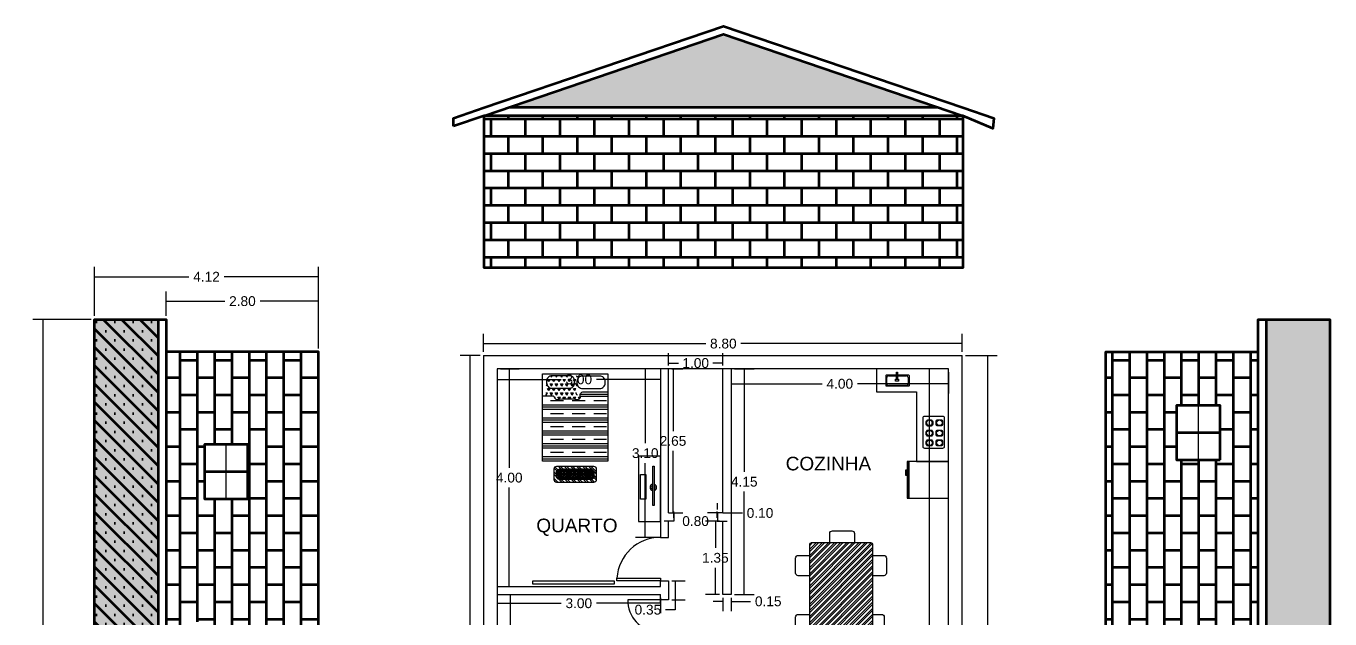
# Model space of a CAD drawing. Header units: millimetres. Extents: x 5657 to 5741, y 5342 to 8066.
# Drawn here: x 5656.6 to 5680.58, y 5355.92 to 5366.82 of the extents above; entities that cross this region are included whole.
import ezdxf

# ---------------------------------------------------------------- set-up
doc = ezdxf.new("R2010")
doc.units = ezdxf.units.MM
for name, color, linetype, plot in [('APPLIENCES', 7, 'Continuous', False), ('DOORS AND WINDOWS', 7, 'Continuous', False), ('haches', 7, 'Continuous', False), ('Vistas', 7, 'Continuous', False), ('Vistas_cotas', 7, 'Continuous', False)]:
    doc.layers.add(name, color=color, linetype=linetype, plot=plot)
doc.layers.add('COTAS', color=7, linetype='Continuous')
doc.styles.get("Standard").update_dxf_attribs({"font": 'arial.ttf'})
doc.dimstyles.new('COTAS', dxfattribs={"dimtxt": 0.18, "dimasz": 0.18, "dimexe": 0.18, "dimexo": 0.0625, "dimgap": 0.09, "dimtad": 0, "dimtih": 1, "dimtoh": 1, "dimzin": 0, "dimdsep": 46, "dimtxsty": 'Standard', "dimblk": 'NONE', "dimcen": 0.09, "dimclrt": 1, "dimadec": 0, "dimazin": 0, "dimtfac": 1, "dimtofl": 0, "dimtmove": 0, "dimatfit": 3, "dimfxl": 1, "dimtolj": 1, "dimtzin": 0, "dimarcsym": 0})

# ---------------------------------------------------------------- blocks, each defined once
blk = doc.blocks.new('*D54')
at = {"layer": 'COTAS', "color": 0, "lineweight": -2, "transparency": 16777216}
for p, q in [((5665.016, 5360.829), (5665.016, 5361.162)), ((5673.816, 5360.829), (5673.816, 5361.162)), ((5665.016, 5360.982), (5669.1, 5360.982)), ((5673.816, 5360.982), (5669.747, 5360.982))]:
    blk.add_line(p, q, dxfattribs=at)
at = {"layer": 'Defpoints', "color": 0, "lineweight": 200, "transparency": 16777216}
for p in [(5673.816, 5360.982), (5665.016, 5360.766), (5673.816, 5360.766)]:
    blk.add_point(p, dxfattribs=at)
at = {"layer": 'COTAS', "color": 1, "transparency": 16777216, "insert": (5669.424, 5360.982), "char_height": 0.18, "attachment_point": 5}
blk.add_mtext('\\A1;8.80', dxfattribs=at)
blk = doc.blocks.new('_None')
blk = doc.blocks.new('*D55')
at = {"layer": 'COTAS', "color": 0, "lineweight": -2, "transparency": 16777216}
for p, q in [((5664.953, 5360.766), (5664.582, 5360.766)), ((5664.762, 5360.766), (5664.762, 5355.043)), ((5664.762, 5348.966), (5664.762, 5354.68)), ((5664.953, 5348.966), (5664.582, 5348.966))]:
    blk.add_line(p, q, dxfattribs=at)
at = {"layer": 'Defpoints', "color": 0, "lineweight": 200, "transparency": 16777216}
for p in [(5665.016, 5360.766), (5664.762, 5348.966), (5665.016, 5348.966)]:
    blk.add_point(p, dxfattribs=at)
at = {"layer": 'COTAS', "color": 1, "transparency": 16777216, "insert": (5664.762, 5354.861), "char_height": 0.18, "attachment_point": 5}
blk.add_mtext('\\A1;11.80', dxfattribs=at)
blk = doc.blocks.new('*D58')
at = {"layer": 'COTAS', "color": 0, "lineweight": -2, "transparency": 16777216}
for p, q in [((5673.503, 5360.516), (5673.028, 5360.516)), ((5673.208, 5360.516), (5673.208, 5355.648)), ((5673.208, 5350.416), (5673.208, 5355.284)), ((5673.503, 5350.416), (5673.028, 5350.416))]:
    blk.add_line(p, q, dxfattribs=at)
at = {"layer": 'Defpoints', "color": 0, "lineweight": 200, "transparency": 16777216}
for p in [(5673.566, 5360.516), (5673.208, 5350.416), (5673.566, 5350.416)]:
    blk.add_point(p, dxfattribs=at)
at = {"layer": 'COTAS', "color": 1, "transparency": 16777216, "insert": (5673.208, 5355.466), "char_height": 0.18, "attachment_point": 5}
blk.add_mtext('\\A1;10.10', dxfattribs=at)
blk = doc.blocks.new('*D59')
at = {"layer": 'COTAS', "color": 0, "lineweight": -2, "transparency": 16777216}
for p, q in [((5669.566, 5360.454), (5669.566, 5360.063)), ((5673.566, 5360.454), (5673.566, 5360.063)), ((5669.566, 5360.243), (5671.239, 5360.243)), ((5673.566, 5360.243), (5671.893, 5360.243))]:
    blk.add_line(p, q, dxfattribs=at)
at = {"layer": 'Defpoints', "color": 0, "lineweight": 200, "transparency": 16777216}
for p in [(5669.566, 5360.516), (5673.566, 5360.516), (5673.566, 5360.243)]:
    blk.add_point(p, dxfattribs=at)
at = {"layer": 'COTAS', "color": 1, "transparency": 16777216, "insert": (5671.566, 5360.243), "char_height": 0.18, "attachment_point": 5}
blk.add_mtext('\\A1;4.00', dxfattribs=at)
blk = doc.blocks.new('*D60')
at = {"layer": 'COTAS', "color": 0, "lineweight": -2, "transparency": 16777216}
for p, q in [((5673.878, 5360.766), (5674.463, 5360.766)), ((5674.283, 5360.766), (5674.283, 5354.968)), ((5674.283, 5348.966), (5674.283, 5354.605)), ((5673.878, 5348.966), (5674.463, 5348.966))]:
    blk.add_line(p, q, dxfattribs=at)
at = {"layer": 'Defpoints', "color": 0, "lineweight": 200, "transparency": 16777216}
for p in [(5673.816, 5360.766), (5673.816, 5348.966), (5674.283, 5348.966)]:
    blk.add_point(p, dxfattribs=at)
at = {"layer": 'COTAS', "color": 1, "transparency": 16777216, "insert": (5674.283, 5354.786), "char_height": 0.18, "attachment_point": 5}
blk.add_mtext('\\A1;11.80', dxfattribs=at)
blk = doc.blocks.new('*D61')
at = {"layer": 'COTAS', "color": 0, "lineweight": -2, "transparency": 16777216}
for p, q in [((5665.266, 5360.454), (5665.266, 5360.144)), ((5668.266, 5360.454), (5668.266, 5360.144)), ((5665.266, 5360.324), (5666.443, 5360.324)), ((5668.266, 5360.324), (5667.089, 5360.324))]:
    blk.add_line(p, q, dxfattribs=at)
at = {"layer": 'Defpoints', "color": 0, "lineweight": 200, "transparency": 16777216}
for p in [(5665.266, 5360.516), (5668.266, 5360.516), (5668.266, 5360.324)]:
    blk.add_point(p, dxfattribs=at)
at = {"layer": 'COTAS', "color": 1, "transparency": 16777216, "insert": (5666.766, 5360.324), "char_height": 0.18, "attachment_point": 5}
blk.add_mtext('\\A1;3.00', dxfattribs=at)
blk = doc.blocks.new('*D62')
at = {"layer": 'COTAS', "color": 0, "lineweight": -2, "transparency": 16777216}
for p, q in [((5665.328, 5360.516), (5665.667, 5360.516)), ((5665.487, 5360.516), (5665.487, 5358.698)), ((5665.487, 5356.516), (5665.487, 5358.334)), ((5665.328, 5356.516), (5665.667, 5356.516))]:
    blk.add_line(p, q, dxfattribs=at)
at = {"layer": 'Defpoints', "color": 0, "lineweight": 200, "transparency": 16777216}
for p in [(5665.266, 5360.516), (5665.266, 5356.516), (5665.487, 5356.516)]:
    blk.add_point(p, dxfattribs=at)
at = {"layer": 'COTAS', "color": 1, "transparency": 16777216, "insert": (5665.487, 5358.516), "char_height": 0.18, "attachment_point": 5}
blk.add_mtext('\\A1;4.00', dxfattribs=at)
blk = doc.blocks.new('*D63')
at = {"layer": 'COTAS', "color": 0, "lineweight": -2, "transparency": 16777216}
for p, q in [((5665.328, 5356.366), (5665.685, 5356.366)), ((5665.505, 5356.366), (5665.505, 5355.798)), ((5665.505, 5354.866), (5665.505, 5355.434)), ((5665.328, 5354.866), (5665.685, 5354.866))]:
    blk.add_line(p, q, dxfattribs=at)
at = {"layer": 'Defpoints', "color": 0, "lineweight": 200, "transparency": 16777216}
for p in [(5665.266, 5356.366), (5665.266, 5354.866), (5665.505, 5354.866)]:
    blk.add_point(p, dxfattribs=at)
at = {"layer": 'COTAS', "color": 1, "transparency": 16777216, "insert": (5665.505, 5355.616), "char_height": 0.18, "attachment_point": 5}
blk.add_mtext('\\A1;1.50', dxfattribs=at)
blk = doc.blocks.new('*D68')
at = {"layer": 'COTAS', "color": 0, "lineweight": -2, "transparency": 16777216}
for p, q in [((5665.266, 5356.304), (5665.266, 5356.025)), ((5668.266, 5356.304), (5668.266, 5356.025)), ((5665.266, 5356.205), (5666.443, 5356.205)), ((5668.266, 5356.205), (5667.089, 5356.205))]:
    blk.add_line(p, q, dxfattribs=at)
at = {"layer": 'Defpoints', "color": 0, "lineweight": 200, "transparency": 16777216}
for p in [(5665.266, 5356.366), (5668.266, 5356.366), (5668.266, 5356.205)]:
    blk.add_point(p, dxfattribs=at)
at = {"layer": 'COTAS', "color": 1, "transparency": 16777216, "insert": (5666.766, 5356.205), "char_height": 0.18, "attachment_point": 5}
blk.add_mtext('\\A1;3.00', dxfattribs=at)
blk = doc.blocks.new('*D71')
at = {"layer": 'COTAS', "color": 0, "lineweight": -2, "transparency": 16777216}
for p, q in [((5668.416, 5360.579), (5668.416, 5360.804)), ((5668.416, 5360.624), (5668.601, 5360.624)), ((5669.416, 5360.624), (5669.231, 5360.624)), ((5669.416, 5360.579), (5669.416, 5360.804))]:
    blk.add_line(p, q, dxfattribs=at)
at = {"layer": 'Defpoints', "color": 0, "lineweight": 200, "transparency": 16777216}
for p in [(5669.416, 5360.624), (5668.416, 5360.516), (5669.416, 5360.516)]:
    blk.add_point(p, dxfattribs=at)
at = {"layer": 'COTAS', "color": 1, "transparency": 16777216, "insert": (5668.916, 5360.624), "char_height": 0.18, "attachment_point": 5}
blk.add_mtext('\\A1;1.00', dxfattribs=at)
blk = doc.blocks.new('*D72')
at = {"layer": 'COTAS', "color": 0, "lineweight": -2, "transparency": 16777216}
for p, q in [((5669.628, 5360.516), (5669.989, 5360.516)), ((5669.809, 5360.516), (5669.809, 5358.623)), ((5669.809, 5356.366), (5669.809, 5358.259)), ((5669.628, 5356.366), (5669.989, 5356.366))]:
    blk.add_line(p, q, dxfattribs=at)
at = {"layer": 'Defpoints', "color": 0, "lineweight": 200, "transparency": 16777216}
for p in [(5669.566, 5360.516), (5669.566, 5356.366), (5669.809, 5356.366)]:
    blk.add_point(p, dxfattribs=at)
at = {"layer": 'COTAS', "color": 1, "transparency": 16777216, "insert": (5669.809, 5358.441), "char_height": 0.18, "attachment_point": 5}
blk.add_mtext('\\A1;4.15', dxfattribs=at)
blk = doc.blocks.new('*D73')
at = {"layer": 'COTAS', "color": 0, "lineweight": -2, "transparency": 16777216}
for p, q in [((5668.478, 5360.516), (5668.679, 5360.516)), ((5668.499, 5360.516), (5668.499, 5359.373)), ((5668.499, 5357.866), (5668.499, 5359.009)), ((5668.478, 5357.866), (5668.679, 5357.866))]:
    blk.add_line(p, q, dxfattribs=at)
at = {"layer": 'Defpoints', "color": 0, "lineweight": 200, "transparency": 16777216}
for p in [(5668.416, 5360.516), (5668.416, 5357.866), (5668.499, 5357.866)]:
    blk.add_point(p, dxfattribs=at)
at = {"layer": 'COTAS', "color": 1, "transparency": 16777216, "insert": (5668.499, 5359.191), "char_height": 0.18, "attachment_point": 5}
blk.add_mtext('\\A1;2.65', dxfattribs=at)
blk = doc.blocks.new('*D74')
at = {"layer": 'COTAS', "color": 0, "lineweight": -2, "transparency": 16777216}
for p, q in [((5668.203, 5360.516), (5667.808, 5360.516)), ((5667.988, 5360.516), (5667.988, 5359.148)), ((5667.988, 5357.416), (5667.988, 5358.784)), ((5668.203, 5357.416), (5667.808, 5357.416))]:
    blk.add_line(p, q, dxfattribs=at)
at = {"layer": 'Defpoints', "color": 0, "lineweight": 200, "transparency": 16777216}
for p in [(5668.266, 5360.516), (5667.988, 5357.416), (5668.266, 5357.416)]:
    blk.add_point(p, dxfattribs=at)
at = {"layer": 'COTAS', "color": 1, "transparency": 16777216, "insert": (5667.988, 5358.966), "char_height": 0.18, "attachment_point": 5}
blk.add_mtext('\\A1;3.10', dxfattribs=at)
blk = doc.blocks.new('*D75')
at = {"layer": 'COTAS', "color": 0, "lineweight": -2, "transparency": 16777216}
for p, q in [((5669.353, 5357.716), (5669.098, 5357.716)), ((5669.278, 5357.716), (5669.278, 5357.223)), ((5669.278, 5356.366), (5669.278, 5356.859)), ((5669.353, 5356.366), (5669.098, 5356.366))]:
    blk.add_line(p, q, dxfattribs=at)
at = {"layer": 'Defpoints', "color": 0, "lineweight": 200, "transparency": 16777216}
for p in [(5669.416, 5357.716), (5669.278, 5356.366), (5669.416, 5356.366)]:
    blk.add_point(p, dxfattribs=at)
at = {"layer": 'COTAS', "color": 1, "transparency": 16777216, "insert": (5669.278, 5357.041), "char_height": 0.18, "attachment_point": 5}
blk.add_mtext('\\A1;1.35', dxfattribs=at)
blk = doc.blocks.new('*D76')
at = {"layer": 'COTAS', "color": 0, "lineweight": -2, "transparency": 16777216}
for p, q in [((5669.416, 5356.304), (5669.416, 5356.06)), ((5669.566, 5356.304), (5669.566, 5356.06)), ((5669.416, 5356.24), (5669.236, 5356.24)), ((5669.566, 5356.24), (5669.926, 5356.24))]:
    blk.add_line(p, q, dxfattribs=at)
at = {"layer": 'Defpoints', "color": 0, "lineweight": 200, "transparency": 16777216}
for p in [(5669.416, 5356.366), (5669.566, 5356.366), (5669.566, 5356.24)]:
    blk.add_point(p, dxfattribs=at)
at = {"layer": 'COTAS', "color": 1, "transparency": 16777216, "insert": (5670.25, 5356.24), "char_height": 0.18, "attachment_point": 5}
blk.add_mtext('\\A1;0.15', dxfattribs=at)
blk = doc.blocks.new('*D81')
at = {"layer": 'COTAS', "color": 0, "lineweight": -2, "transparency": 16777216}
for p, q in [((5669.316, 5357.929), (5669.316, 5358.046)), ((5669.416, 5357.929), (5669.416, 5358.046)), ((5669.316, 5357.866), (5669.136, 5357.866)), ((5669.416, 5357.866), (5669.776, 5357.866))]:
    blk.add_line(p, q, dxfattribs=at)
at = {"layer": 'Defpoints', "color": 0, "lineweight": 200, "transparency": 16777216}
for p in [(5669.316, 5357.866), (5669.416, 5357.866), (5669.416, 5357.866)]:
    blk.add_point(p, dxfattribs=at)
at = {"layer": 'COTAS', "color": 1, "transparency": 16777216, "insert": (5670.099, 5357.866), "char_height": 0.18, "attachment_point": 5}
blk.add_mtext('\\A1;0.10', dxfattribs=at)
blk = doc.blocks.new('*D82')
at = {"layer": 'COTAS', "color": 0, "lineweight": -2, "transparency": 16777216}
for p, q in [((5668.478, 5356.616), (5668.721, 5356.616)), ((5668.541, 5356.616), (5668.541, 5356.266)), ((5668.541, 5356.086), (5668.361, 5356.086)), ((5668.478, 5356.266), (5668.721, 5356.266)), ((5668.541, 5356.266), (5668.541, 5356.086))]:
    blk.add_line(p, q, dxfattribs=at)
at = {"layer": 'Defpoints', "color": 0, "lineweight": 200, "transparency": 16777216}
for p in [(5668.416, 5356.616), (5668.416, 5356.266), (5668.541, 5356.266)]:
    blk.add_point(p, dxfattribs=at)
at = {"layer": 'COTAS', "color": 1, "transparency": 16777216, "insert": (5668.037, 5356.086), "char_height": 0.18, "attachment_point": 5}
blk.add_mtext('\\A1;0.35', dxfattribs=at)
blk = doc.blocks.new('*D88')
at = {"layer": 'COTAS', "color": 0, "lineweight": -2, "transparency": 16777216}
for p, q in [((5668.516, 5357.716), (5668.336, 5357.716)), ((5668.516, 5357.779), (5668.516, 5357.896)), ((5669.313, 5357.779), (5669.313, 5357.896)), ((5669.313, 5357.716), (5669.493, 5357.716))]:
    blk.add_line(p, q, dxfattribs=at)
at = {"layer": 'Defpoints', "color": 0, "lineweight": 200, "transparency": 16777216}
for p in [(5668.516, 5357.716), (5669.313, 5357.716), (5669.313, 5357.716)]:
    blk.add_point(p, dxfattribs=at)
at = {"layer": 'COTAS', "color": 1, "transparency": 16777216, "insert": (5668.914, 5357.716), "char_height": 0.18, "attachment_point": 5}
blk.add_mtext('\\A1;0.80', dxfattribs=at)
blk = doc.blocks.new('small_DOOR')
at = {"layer": 'DOORS AND WINDOWS'}
blk.add_lwpolyline([(0.8, -0.05), (0, -0.05), (0, 0), (0.8, 0)], close=True, dxfattribs=at)
blk.add_arc((0.8, -0.05), 0.8, 90, 176.4167, dxfattribs=at)
blk = doc.blocks.new('bathr_DOOR')
at = {"layer": 'DOORS AND WINDOWS'}
blk.add_lwpolyline([(0, 0), (-0.6, 0), (-0.6, -0.05), (0, -0.05)], close=True, dxfattribs=at)
blk.add_arc((0, 0.002), 0.602, 184.9791, 270, dxfattribs=at)
blk = doc.blocks.new('king_BED')
at = {"layer": 'APPLIENCES'}
h = blk.add_hatch(dxfattribs=at)
h.set_pattern_fill('CLAY', color=256, scale=0.05)
h.set_pattern_definition([(0, (-1925.1788, -1745.6346), (0, 0.238125), []), (0, (-1925.1788, -1745.59492), (0, 0.238125), []), (0, (-1925.1788, -1745.55523), (0, 0.238125), []), (0, (-1925.1788, -1745.47586), (0, 0.238125), [0.238125, -0.15875])])
h.paths.add_polyline_path([(1.199, -0.333), (0.743, -0.333, 0.414214), (0.693, -0.383), (0.693, -0.422, -0.414214), (0.643, -0.472, 0.065451), (0.263, -0.472, -0.324715), (0.213, -0.421, 0.372904), (0.203, -0.413), (0, -0.413), (0, -1.604), (1.199, -1.604)])
blk.add_lwpolyline([(0, 0), (1.199, 0), (1.199, -1.604), (0, -1.604)], close=True, dxfattribs=at)
for points in [[(0.59, -0.136, 0.414214), (0.49, -0.036), (0.171, -0.036, 0.414214), (0.071, -0.136), (0.071, -0.165, 0.414214), (0.171, -0.265), (0.49, -0.265, 0.414214), (0.59, -0.165)], [(0.733, -0.27), (1.052, -0.27, 0.414214), (1.152, -0.17), (1.152, -0.14, 0.414214), (1.052, -0.04), (0.733, -0.04, 0.414214), (0.633, -0.14), (0.633, -0.17, 0.414214)]]:
    blk.add_lwpolyline(points, format="xyb", close=True, dxfattribs=at)
for points in [[(0.213, -0.421, 0.373029), (0.203, -0.413), (0, -0.413)], [(0.213, -0.421, 0.324694), (0.263, -0.472, -0.065451), (0.643, -0.472, 0.414214), (0.693, -0.422), (0.693, -0.383, -0.414214), (0.743, -0.333), (1.199, -0.333)]]:
    blk.add_lwpolyline(points, format="xyb", dxfattribs=at)
blk = doc.blocks.new('fridge')
at = {"layer": 'APPLIENCES'}
for points in [[(-0.028, 0.423), (0, 0.423), (0, 0.52), (-0.028, 0.52)], [(0.034, 0.677), (0, 0.677), (0, 0), (0.034, 0)], [(0.763, 0.677), (0.034, 0.677), (0.034, 0), (0.763, 0)], [(0.034, 0.677), (0.034, 0.677), (0.034, 0), (0.034, 0)]]:
    blk.add_lwpolyline(points, close=True, dxfattribs=at)
blk = doc.blocks.new('sink')
blk.add_lwpolyline([(0.197, 0.197), (0.394, 0.197, -0.414214), (0.409, 0.182), (0.409, 0.004, -0.414214), (0.394, -0.011), (0.001, -0.011, -0.414214), (-0.014, 0.004), (-0.014, 0.182, -0.414214), (0.001, 0.197), (0.179, 0.197)], format="xyb")
blk.add_lwpolyline([(0.162, 0.117), (0.215, 0.117), (0.215, 0.085), (0.162, 0.085)], close=True)
at = {"layer": 'APPLIENCES'}
for p, q in [((0.179, 0.251), (0.197, 0.251)), ((0.179, 0.117), (0.179, 0.251)), ((0.197, 0.251), (0.197, 0.117)), ((0, 0.03), (0, 0.152)), ((0.03, 0.182), (0.179, 0.182)), ((0.36, 0), (0.03, 0)), ((0.197, 0.117), (0.179, 0.117)), ((0.197, 0.182), (0.36, 0.182)), ((0.39, 0.152), (0.39, 0.03))]:
    blk.add_line(p, q, dxfattribs=at)
for centre, start, end in [((0.03, 0.152), 90, 180), ((0.03, 0.03), 180, 270), ((0.36, 0.152), 0, 90), ((0.36, 0.03), 270, 0)]:
    blk.add_arc(centre, 0.03, start, end, dxfattribs=at)
blk = doc.blocks.new('room_desk')
at = {"layer": 'APPLIENCES'}
for points in [[(0, 0), (0, 0.8), (-2.4, 0.8), (-2.4, 0)], [(-1.578, 0.729), (-0.678, 0.729), (-0.678, 0.529), (-1.578, 0.529)], [(-1.818, 0.274), (-0.365, 0.274), (-0.365, 0.226), (-1.818, 0.226)]]:
    blk.add_lwpolyline(points, close=True, dxfattribs=at)
for radius, start, end in [(0.12, 7.6593, 172.3407), (0.12, 195.4824, 344.5176), (0.0622, 14.9476, 165.0524), (0.0622, 211.1044, 328.8956)]:
    blk.add_arc((-1.149, 0.258), radius, start, end, dxfattribs=at)
blk = doc.blocks.new('room_chest')
h = blk.add_hatch()
h.set_pattern_fill('STEEL', color=256, scale=0.05)
h.set_pattern_definition([(45, (0, 0), (-0.112253, 0.112253), []), (45, (0, 0.07938), (-0.112253, 0.112253), [])])
h.paths.add_polyline_path([(-0.1, 1.572), (-0.474, 1.572, 0.414214), (-0.574, 1.472), (-0.574, 0.1, 0.414214), (-0.474, 0), (-0.1, 0, 0.414214), (0, 0.1), (0, 1.472, 0.414214)])
h.paths.add_polyline_path([(-0.2, 1.472, -0.414214), (-0.1, 1.372), (-0.1, 0.2, -0.414214), (-0.2, 0.1), (-0.374, 0.1, -0.414214), (-0.474, 0.2), (-0.474, 1.372, -0.414214), (-0.374, 1.472)], flags=0)
h.paths.add_polyline_path([(-0.1, 1.372, 0.414214), (-0.2, 1.472), (-0.374, 1.472, 0.414214), (-0.474, 1.372), (-0.474, 0.2, 0.414214), (-0.374, 0.1), (-0.2, 0.1, 0.414214), (-0.1, 0.2)], flags=16)
h = blk.add_hatch()
h.set_pattern_fill('BOX', color=256, scale=0.005)
h.paths.add_polyline_path([(-0.1, 1.372, 0.414214), (-0.2, 1.472), (-0.374, 1.472, 0.414214), (-0.474, 1.372), (-0.474, 0.2, 0.414214), (-0.374, 0.1), (-0.2, 0.1, 0.414214), (-0.1, 0.2)])
for points in [[(-0.1, 0, 0.414214), (0, 0.1), (0, 1.472, 0.414214), (-0.1, 1.572), (-0.474, 1.572, 0.414214), (-0.574, 1.472), (-0.574, 0.1, 0.414214), (-0.474, 0)], [(-0.374, 1.472), (-0.2, 1.472, -0.414214), (-0.1, 1.372), (-0.1, 0.2, -0.414214), (-0.2, 0.1), (-0.374, 0.1, -0.414214), (-0.474, 0.2), (-0.474, 1.372, -0.414214)]]:
    blk.add_lwpolyline(points, format="xyb", close=True)
blk = doc.blocks.new('kitchen_table')
h = blk.add_hatch()
h.set_pattern_fill('STEEL', color=256, scale=0.05)
h.set_pattern_definition([(45, (-5670.4246, -5350.04134), (-0.1122532015, 0.1122532015), []), (45, (-5670.4246, -5349.96196), (-0.1122532015, 0.1122532015), [])])
h.paths.add_polyline_path([(0.1, 3.741, 0.414214), (0, 3.841), (-2.116, 3.841, 0.414214), (-2.216, 3.741), (-2.216, 0.1, 0.414214), (-2.116, 0), (0, 0, 0.414214), (0.1, 0.1)])
blk.add_lwpolyline([(-2.116, 3.841), (0, 3.841, -0.414214), (0.1, 3.741), (0.1, 0.1, -0.414214), (0, 0), (-2.116, 0, -0.414214), (-2.216, 0.1), (-2.216, 3.741, -0.414214)], format="xyb", close=True)
for points in [[(-1.477, 3.841), (-1.477, 4.168, -0.414214), (-1.377, 4.268), (-0.668, 4.268, -0.414214), (-0.568, 4.168), (-0.568, 3.841)], [(-2.216, 2.614), (-2.635, 2.614, -0.414214), (-2.735, 2.714), (-2.735, 3.266, -0.414214), (-2.635, 3.366), (-2.216, 3.366)], [(0.1, 3.366), (0.507, 3.366, -0.414214), (0.607, 3.266), (0.607, 2.714, -0.414214), (0.507, 2.614), (0.1, 2.614)], [(-2.216, 0.441), (-2.635, 0.441, -0.414214), (-2.735, 0.541), (-2.735, 1.093, -0.414214), (-2.635, 1.193), (-2.216, 1.193)], [(0.1, 1.193), (0.43, 1.193, -0.414214), (0.53, 1.093), (0.53, 0.541, -0.414214), (0.43, 0.441), (0.1, 0.441)], [(-0.522, 0), (-0.522, -0.314, -0.414214), (-0.622, -0.414), (-1.331, -0.414, -0.414214), (-1.431, -0.314), (-1.431, 0)]]:
    blk.add_lwpolyline(points, format="xyb")
blk = doc.blocks.new('Window')
at = {"layer": 'Vistas', "lineweight": 211}
blk.add_line((-0.5, 0.8), (-0.5, 0), dxfattribs=at)
at = {"layer": 'Vistas'}
blk.add_line((-1, 0.4), (0, 0.4), dxfattribs=at)
at = {"layer": 'Vistas', "lineweight": 211}
blk.add_lwpolyline([(-1, 0), (0, 0), (0, 0.8), (-1, 0.8)], close=True, dxfattribs=at)
blk = doc.blocks.new('*D116')
at = {"layer": 'Defpoints', "color": 0, "lineweight": 200, "transparency": 16777216}
for p in [(5661.98, 5361.763), (5659.18, 5361.428), (5661.98, 5360.828)]:
    blk.add_point(p, dxfattribs=at)
at = {"layer": 'Vistas_cotas', "color": 0, "lineweight": -2, "transparency": 16777216}
for p, q in [((5659.18, 5361.491), (5659.18, 5361.943)), ((5661.98, 5360.891), (5661.98, 5361.943)), ((5659.18, 5361.763), (5660.255, 5361.763)), ((5661.98, 5361.763), (5660.905, 5361.763))]:
    blk.add_line(p, q, dxfattribs=at)
at = {"layer": 'Vistas_cotas', "color": 1, "lineweight": 200, "transparency": 16777216, "insert": (5660.58, 5361.763), "char_height": 0.18, "attachment_point": 5}
blk.add_mtext('\\A1;2.80', dxfattribs=at)
blk = doc.blocks.new('*D117')
at = {"layer": 'Defpoints', "color": 0, "lineweight": 200, "transparency": 16777216}
for p in [(5661.98, 5362.213), (5657.86, 5361.428), (5661.98, 5361.428)]:
    blk.add_point(p, dxfattribs=at)
at = {"layer": 'Vistas_cotas', "color": 0, "lineweight": -2, "transparency": 16777216}
for p, q in [((5657.86, 5361.491), (5657.86, 5362.393)), ((5661.98, 5361.491), (5661.98, 5362.393)), ((5657.86, 5362.213), (5659.593, 5362.213)), ((5661.98, 5362.213), (5660.246, 5362.213))]:
    blk.add_line(p, q, dxfattribs=at)
at = {"layer": 'Vistas_cotas', "color": 1, "lineweight": 200, "transparency": 16777216, "insert": (5659.92, 5362.213), "char_height": 0.18, "attachment_point": 5}
blk.add_mtext('\\A1;4.12', dxfattribs=at)
blk = doc.blocks.new('*D120')
at = {"layer": 'Defpoints', "color": 0, "lineweight": 200, "transparency": 16777216}
for p in [(5656.908, 5361.428), (5657.86, 5361.428), (5657.86, 5348.428)]:
    blk.add_point(p, dxfattribs=at)
at = {"layer": 'Vistas_cotas', "color": 0, "lineweight": -2, "transparency": 16777216}
for p, q in [((5657.797, 5361.428), (5656.728, 5361.428)), ((5656.908, 5361.428), (5656.908, 5355.11)), ((5656.908, 5348.428), (5656.908, 5354.746)), ((5657.797, 5348.428), (5656.728, 5348.428))]:
    blk.add_line(p, q, dxfattribs=at)
at = {"layer": 'Vistas_cotas', "color": 1, "lineweight": 200, "transparency": 16777216, "insert": (5656.908, 5354.928), "char_height": 0.18, "attachment_point": 5}
blk.add_mtext('\\A1;13.00', dxfattribs=at)

msp = doc.modelspace()

# ---------------------------------------------------------------- hatches: boundary and pattern name
at = {"layer": 'APPLIENCES'}
h = msp.add_hatch(dxfattribs=at)
h.set_pattern_fill('TRIANG', color=256, scale=0.01)
h.set_pattern_definition([(60, (2836.90798, 2680.38304), (-0.0476249999, 0.0824889197), [0.047625, -0.047625]), (120, (2836.90798, 2680.38304), (-0.0952499999, 5e-11), [0.047625, -0.047625]), (0, (2836.884165, 2680.42428), (0.047625, 0.0824889196), [0.047625, -0.047625])])
h.paths.add_polyline_path([(5666.272, 5360.39, 0.414214), (5666.172, 5360.29, 0.519125), (5666.272, 5360.161), (5666.591, 5360.161, 0.414214), (5666.691, 5360.261, 0.519125), (5666.591, 5360.39)])
h.paths.add_polyline_path([(5666.838, 5360.156, -0.427502), (5666.734, 5360.256), (5666.734, 5360.286, -0.414214), (5666.834, 5360.386), (5666.596, 5360.39, -0.398232), (5666.691, 5360.29), (5666.691, 5360.261, -0.414214), (5666.591, 5360.161), (5666.272, 5360.161, -0.414214), (5666.172, 5360.261), (5666.159, 5360.013), (5666.313, 5360.013, 0.36459), (5666.363, 5359.954, -0.065451), (5666.743, 5359.954, 0.607753), (5666.797, 5360.025, -1.381784)])
at = {"layer": 'haches', "lineweight": 200}
h = msp.add_hatch(dxfattribs=at)
h.set_pattern_fill('SACNCR', color=256, scale=0.1, angle=90)
h.paths.add_polyline_path([(5659.03, 5361.428), (5657.86, 5361.428), (5657.86, 5348.428), (5657.86, 5348.228), (5659.03, 5348.228), (5659.03, 5348.428)])
h.paths.add_polyline_path([(5669.428, 5366.674), (5665.493, 5365.333), (5673.363, 5365.333)])
h.paths.add_polyline_path([(5680.58, 5361.428), (5679.41, 5361.428), (5679.41, 5348.428), (5679.41, 5348.228), (5680.58, 5348.228), (5680.58, 5348.428)])
h.paths.add_polyline_path([(5669.428, 5346.401), (5665.493, 5345.06), (5673.363, 5345.06)])
h = msp.add_hatch(dxfattribs=at)
h.set_pattern_fill('BRICK', color=256, scale=0.05)
h.paths.add_polyline_path([(5673.828, 5365.174), (5665.028, 5365.174), (5665.028, 5362.374), (5673.828, 5362.374)])
h.paths.add_polyline_path([(5673.578, 5344.901), (5669.878, 5344.901), (5669.878, 5342.101), (5669.978, 5342.101), (5669.978, 5344.201), (5670.978, 5344.202), (5670.978, 5342.101), (5673.578, 5342.101)])
h.paths.add_polyline_path([(5672.844, 5343.401), (5671.844, 5343.401), (5671.844, 5344.201), (5672.844, 5344.201)], flags=16)
h.paths.add_polyline_path([(5669.878, 5344.901), (5665.028, 5344.901), (5665.028, 5342.401), (5669.878, 5342.401)])
h.paths.add_polyline_path([(5667.728, 5343.401), (5666.728, 5343.401), (5666.728, 5344.201), (5667.728, 5344.201)], flags=16)
h = msp.add_hatch(dxfattribs=at)
h.set_pattern_fill('SACNCR', color=256, scale=0.1, angle=90)
h.paths.add_polyline_path([(5659.03, 5361.428), (5657.86, 5361.428), (5657.86, 5348.428), (5657.86, 5348.228), (5659.03, 5348.228), (5659.03, 5348.428)])
h = msp.add_hatch(dxfattribs=at)
h.set_pattern_fill('BRICK', color=256, scale=0.05, angle=90)
h.paths.add_polyline_path([(5661.98, 5360.828), (5659.18, 5360.828), (5659.18, 5349.028), (5661.98, 5349.028)])
h.paths.add_polyline_path([(5660.68, 5359.127), (5660.68, 5358.127), (5659.88, 5358.127), (5659.88, 5359.127)], flags=16)
h.paths.add_polyline_path([(5659.88, 5355.866), (5659.88, 5355.366), (5659.73, 5355.366), (5659.73, 5355.866)], flags=16)
h.paths.add_polyline_path([(5659.88, 5354.216), (5659.88, 5353.716), (5659.73, 5353.716), (5659.73, 5354.216)], flags=16)
h.paths.add_polyline_path([(5660.68, 5351.47), (5660.68, 5350.47), (5659.88, 5350.47), (5659.88, 5351.47)], flags=16)
h.paths.add_polyline_path([(5679.26, 5360.828), (5676.46, 5360.828), (5676.46, 5349.028), (5679.26, 5349.028)])
h.paths.add_polyline_path([(5678.56, 5358.844), (5677.76, 5358.844), (5677.76, 5359.844), (5678.56, 5359.844)], flags=16)
h.paths.add_polyline_path([(5678.56, 5352.784), (5678.56, 5351.784), (5677.76, 5351.784), (5677.76, 5352.784)], flags=16)

# ---------------------------------------------------------------- linework, layer by layer
for p, q in [((5665.016, 5360.766), (5665.016, 5348.966)), ((5665.016, 5360.766), (5673.816, 5360.766)), ((5673.816, 5348.966), (5673.816, 5360.766)), ((5668.266, 5360.516), (5665.266, 5360.516)), ((5665.266, 5360.516), (5665.266, 5356.516)), ((5668.416, 5360.516), (5668.266, 5360.516)), ((5668.266, 5360.516), (5668.266, 5357.416)), ((5669.416, 5360.516), (5668.416, 5360.516)), ((5668.416, 5357.866), (5668.416, 5360.516)), ((5669.566, 5360.516), (5669.416, 5360.516)), ((5669.416, 5357.866), (5669.416, 5360.516)), ((5673.566, 5360.516), (5669.566, 5360.516)), ((5669.566, 5360.516), (5669.566, 5356.366)), ((5673.566, 5350.416), (5673.566, 5360.516)), ((5668.416, 5357.866), (5668.516, 5357.866)), ((5668.416, 5357.416), (5668.416, 5357.716)), ((5668.516, 5357.716), (5668.416, 5357.716)), ((5668.516, 5357.866), (5668.516, 5357.716)), ((5669.416, 5357.866), (5669.316, 5357.866)), ((5669.316, 5357.866), (5669.316, 5357.716)), ((5669.316, 5357.716), (5669.416, 5357.716)), ((5669.416, 5356.366), (5669.416, 5357.716)), ((5668.266, 5357.416), (5668.416, 5357.416)), ((5665.266, 5356.516), (5665.266, 5356.366)), ((5665.266, 5356.516), (5668.266, 5356.516)), ((5668.266, 5356.516), (5668.266, 5356.616)), ((5668.266, 5356.616), (5668.416, 5356.616)), ((5668.416, 5356.616), (5668.416, 5356.266)), ((5665.266, 5356.366), (5665.266, 5354.866)), ((5665.266, 5356.366), (5668.266, 5356.366)), ((5668.266, 5356.266), (5668.266, 5356.366)), ((5669.566, 5356.366), (5669.416, 5356.366)), ((5668.416, 5356.266), (5668.266, 5356.266))]:
    msp.add_line(p, q)
at = {"layer": 'APPLIENCES'}
for points in [[(5673.566, 5360.093), (5673.566, 5360.516), (5672.239, 5360.516), (5672.239, 5360.093), (5672.979, 5360.093)], [(5672.979, 5360.093), (5672.979, 5358.812), (5673.566, 5358.812), (5673.566, 5360.516), (5672.979, 5360.516)]]:
    msp.add_lwpolyline(points, dxfattribs=at)
for points in [[(5673.123, 5359.06), (5673.462, 5359.06, 0.414214), (5673.492, 5359.09), (5673.492, 5359.612, 0.414214), (5673.462, 5359.642), (5673.123, 5359.642, 0.414214), (5673.093, 5359.612), (5673.093, 5359.09, 0.414214)], [(5673.187, 5359.578), (5673.245, 5359.578, -0.414214), (5673.275, 5359.548), (5673.275, 5359.496, -0.414214), (5673.245, 5359.466), (5673.187, 5359.466, -0.414214), (5673.157, 5359.496), (5673.157, 5359.548, -0.414214)], [(5673.187, 5359.39), (5673.245, 5359.39, -0.414214), (5673.275, 5359.36), (5673.275, 5359.307, -0.414214), (5673.245, 5359.277), (5673.187, 5359.277, -0.414214), (5673.157, 5359.307), (5673.157, 5359.36, -0.414214)], [(5673.368, 5359.582), (5673.427, 5359.582, -0.414214), (5673.457, 5359.552), (5673.457, 5359.499, -0.414214), (5673.427, 5359.469), (5673.368, 5359.469, -0.414214), (5673.338, 5359.499), (5673.338, 5359.552, -0.414214)], [(5673.368, 5359.391), (5673.427, 5359.391, -0.414214), (5673.457, 5359.361), (5673.457, 5359.308, -0.414214), (5673.427, 5359.278), (5673.368, 5359.278, -0.414214), (5673.338, 5359.308), (5673.338, 5359.361, -0.414214)], [(5673.187, 5359.213), (5673.245, 5359.213, -0.414214), (5673.275, 5359.183), (5673.275, 5359.13, -0.414214), (5673.245, 5359.1), (5673.187, 5359.1, -0.414214), (5673.157, 5359.13), (5673.157, 5359.183, -0.414214)], [(5673.368, 5359.213), (5673.427, 5359.213, -0.414214), (5673.457, 5359.183), (5673.457, 5359.13, -0.414214), (5673.427, 5359.1), (5673.368, 5359.1, -0.414214), (5673.338, 5359.13), (5673.338, 5359.183, -0.414214)]]:
    msp.add_lwpolyline(points, format="xyb", close=True, dxfattribs=at)
msp.add_lwpolyline([(5665.919, 5356.619), (5667.417, 5356.619), (5667.417, 5356.556), (5665.919, 5356.556)], close=True, dxfattribs=at)
for centre in [(5673.213, 5359.526), (5673.215, 5359.336), (5673.399, 5359.526), (5673.399, 5359.336), (5673.215, 5359.156), (5673.399, 5359.156)]:
    msp.add_circle(centre, 0.0518, dxfattribs=at)
at = {"layer": 'Vistas', "lineweight": 211}
msp.add_line((5665.493, 5365.333), (5673.363, 5365.333), dxfattribs=at)
at = {"layer": 'Vistas'}
msp.add_line((5659.18, 5361.428), (5659.03, 5361.428), dxfattribs=at)
at = {"layer": 'Vistas', "lineweight": 211}
msp.add_lwpolyline([(5664.46, 5364.981), (5664.46, 5365.131), (5665.028, 5365.324), (5669.428, 5366.824), (5673.828, 5365.324), (5674.396, 5365.131), (5674.38, 5364.94), (5673.828, 5365.174), (5673.828, 5362.374), (5665.028, 5362.374), (5665.028, 5365.174), (5669.428, 5366.674), (5673.828, 5365.174), (5665.028, 5365.174)], close=True, dxfattribs=at)
at = {"layer": 'Vistas', "lineweight": 200}
msp.add_lwpolyline([(5659.18, 5360.828), (5659.18, 5349.028), (5659.18, 5348.228), (5657.86, 5348.228), (5657.86, 5348.428), (5657.86, 5361.428), (5659.18, 5361.428)], close=True, dxfattribs=at)
for points in [[(5659.03, 5361.428), (5659.03, 5348.428), (5659.03, 5348.228)], [(5676.46, 5349.028), (5676.46, 5360.828), (5679.26, 5360.828), (5679.26, 5361.428), (5679.41, 5361.428), (5679.41, 5348.428), (5679.41, 5348.228)], [(5679.26, 5361.428), (5680.58, 5361.428), (5680.58, 5348.428), (5680.58, 5348.228), (5679.26, 5348.228), (5679.26, 5349.028), (5679.26, 5360.828)]]:
    msp.add_lwpolyline(points, dxfattribs=at)
at = {"layer": 'Vistas', "lineweight": 211}
msp.add_lwpolyline([(5661.98, 5349.028), (5661.98, 5360.828), (5659.18, 5360.828)], dxfattribs=at)

# ---------------------------------------------------------------- block references
at = {"layer": 'APPLIENCES'}
for name, p in [('king_BED', (5666.1, 5360.426)), ('sink', (5672.431, 5360.209)), ('fridge', (5672.802, 5358.136))]:
    msp.add_blockref(name, p, dxfattribs=at)
at = {"layer": 'APPLIENCES', "xscale": 0.5, "yscale": 0.5, "zscale": 0.5, "rotation": 90}
for name, p in [('room_desk', (5668.266, 5358.912)), ('room_chest', (5667.093, 5358.721))]:
    msp.add_blockref(name, p, dxfattribs=at)
at = {"layer": 'APPLIENCES', "xscale": 0.5, "yscale": 0.5, "zscale": 0.5}
msp.add_blockref('kitchen_table', (5672.12, 5355.404), dxfattribs=at)
at = {"layer": 'DOORS AND WINDOWS'}
for name, p in [('small_DOOR', (5667.466, 5356.666)), ('bathr_DOOR', (5668.266, 5356.266))]:
    msp.add_blockref(name, p, dxfattribs=at)
at = {"layer": 'Vistas', "rotation": 90}
for p in [(5678.56, 5359.844), (5660.68, 5359.127)]:
    msp.add_blockref('Window', p, dxfattribs=at)

# ---------------------------------------------------------------- texts
at = {"char_height": 0.25, "attachment_point": 1}
for s, insert in [('COZINHA', (5670.571, 5358.9)), ('QUARTO', (5665.985, 5357.762))]:
    msp.add_mtext_dynamic_manual_height_columns(s, width=3, gutter_width=12.5, heights=[0], dxfattribs=dict(at, insert=insert))

# ---------------------------------------------------------------- dimensions: what is measured, and where the dimension line sits
at = {"layer": 'COTAS'}
dim = msp.add_linear_dim(base=(5673.816, 5360.982), p1=(5665.016, 5360.766), p2=(5673.816, 5360.766), dimstyle='COTAS', dxfattribs=at)
dim.commit()
dim.dimension.update_dxf_attribs({"geometry": '*D54', "text_midpoint": (5669.424, 5360.982), "dimtype": 160})
for base, p1, p2, picture, middle in [((5664.762, 5348.966), (5665.016, 5360.766), (5665.016, 5348.966), '*D55', (5664.762, 5354.861)), ((5674.283, 5348.966), (5673.816, 5360.766), (5673.816, 5348.966), '*D60', (5674.283, 5354.786))]:
    dim = msp.add_linear_dim(base=base, p1=p1, p2=p2, angle=90, dimstyle='COTAS', dxfattribs=at)
    dim.commit()
    dim.dimension.update_dxf_attribs({"geometry": picture, "text_midpoint": middle, "dimtype": 160})
for base, p1, p2, picture, middle in [((5669.416, 5360.624), (5668.416, 5360.516), (5669.416, 5360.516), '*D71', (5668.916, 5360.624)), ((5668.266, 5360.324), (5665.266, 5360.516), (5668.266, 5360.516), '*D61', (5666.766, 5360.324)), ((5673.566, 5360.243), (5669.566, 5360.516), (5673.566, 5360.516), '*D59', (5671.566, 5360.243)), ((5669.416, 5357.866), (5669.316, 5357.866), (5669.416, 5357.866), '*D81', (5670.099, 5357.866)), ((5669.313, 5357.716), (5668.516, 5357.716), (5669.313, 5357.716), '*D88', (5668.914, 5357.716)), ((5668.266, 5356.205), (5665.266, 5356.366), (5668.266, 5356.366), '*D68', (5666.766, 5356.205)), ((5669.566, 5356.24), (5669.416, 5356.366), (5669.566, 5356.366), '*D76', (5670.25, 5356.24))]:
    dim = msp.add_linear_dim(base=base, p1=p1, p2=p2, dimstyle='COTAS', dxfattribs=at)
    dim.commit()
    dim.dimension.update_dxf_attribs({"geometry": picture, "text_midpoint": middle})
for base, p1, p2, picture, middle in [((5665.487, 5356.516), (5665.266, 5360.516), (5665.266, 5356.516), '*D62', (5665.487, 5358.516)), ((5667.988, 5357.416), (5668.266, 5360.516), (5668.266, 5357.416), '*D74', (5667.988, 5358.966)), ((5668.499, 5357.866), (5668.416, 5360.516), (5668.416, 5357.866), '*D73', (5668.499, 5359.191)), ((5669.809, 5356.366), (5669.566, 5360.516), (5669.566, 5356.366), '*D72', (5669.809, 5358.441)), ((5673.208, 5350.416), (5673.566, 5360.516), (5673.566, 5350.416), '*D58', (5673.208, 5355.466)), ((5669.278, 5356.366), (5669.416, 5357.716), (5669.416, 5356.366), '*D75', (5669.278, 5357.041)), ((5668.541, 5356.266), (5668.416, 5356.616), (5668.416, 5356.266), '*D82', (5668.037, 5356.086)), ((5665.505, 5354.866), (5665.266, 5356.366), (5665.266, 5354.866), '*D63', (5665.505, 5355.616))]:
    dim = msp.add_linear_dim(base=base, p1=p1, p2=p2, angle=90, dimstyle='COTAS', dxfattribs=at)
    dim.commit()
    dim.dimension.update_dxf_attribs({"geometry": picture, "text_midpoint": middle})
at = {"layer": 'Vistas_cotas', "lineweight": 200}
for base, p1, p2, picture, middle in [((5661.98, 5362.213), (5657.86, 5361.428), (5661.98, 5361.428), '*D117', (5659.92, 5362.213)), ((5661.98, 5361.763), (5659.18, 5361.428), (5661.98, 5360.828), '*D116', (5660.58, 5361.763))]:
    dim = msp.add_linear_dim(base=base, p1=p1, p2=p2, dimstyle='COTAS', dxfattribs=at)
    dim.commit()
    dim.dimension.update_dxf_attribs({"geometry": picture, "text_midpoint": middle})
dim = msp.add_linear_dim(base=(5656.908, 5361.428), p1=(5657.86, 5348.428), p2=(5657.86, 5361.428), angle=90, dimstyle='COTAS', dxfattribs=at)
dim.commit()
dim.dimension.update_dxf_attribs({"geometry": '*D120', "text_midpoint": (5656.908, 5354.928)})

doc.saveas('drawing.dxf')
